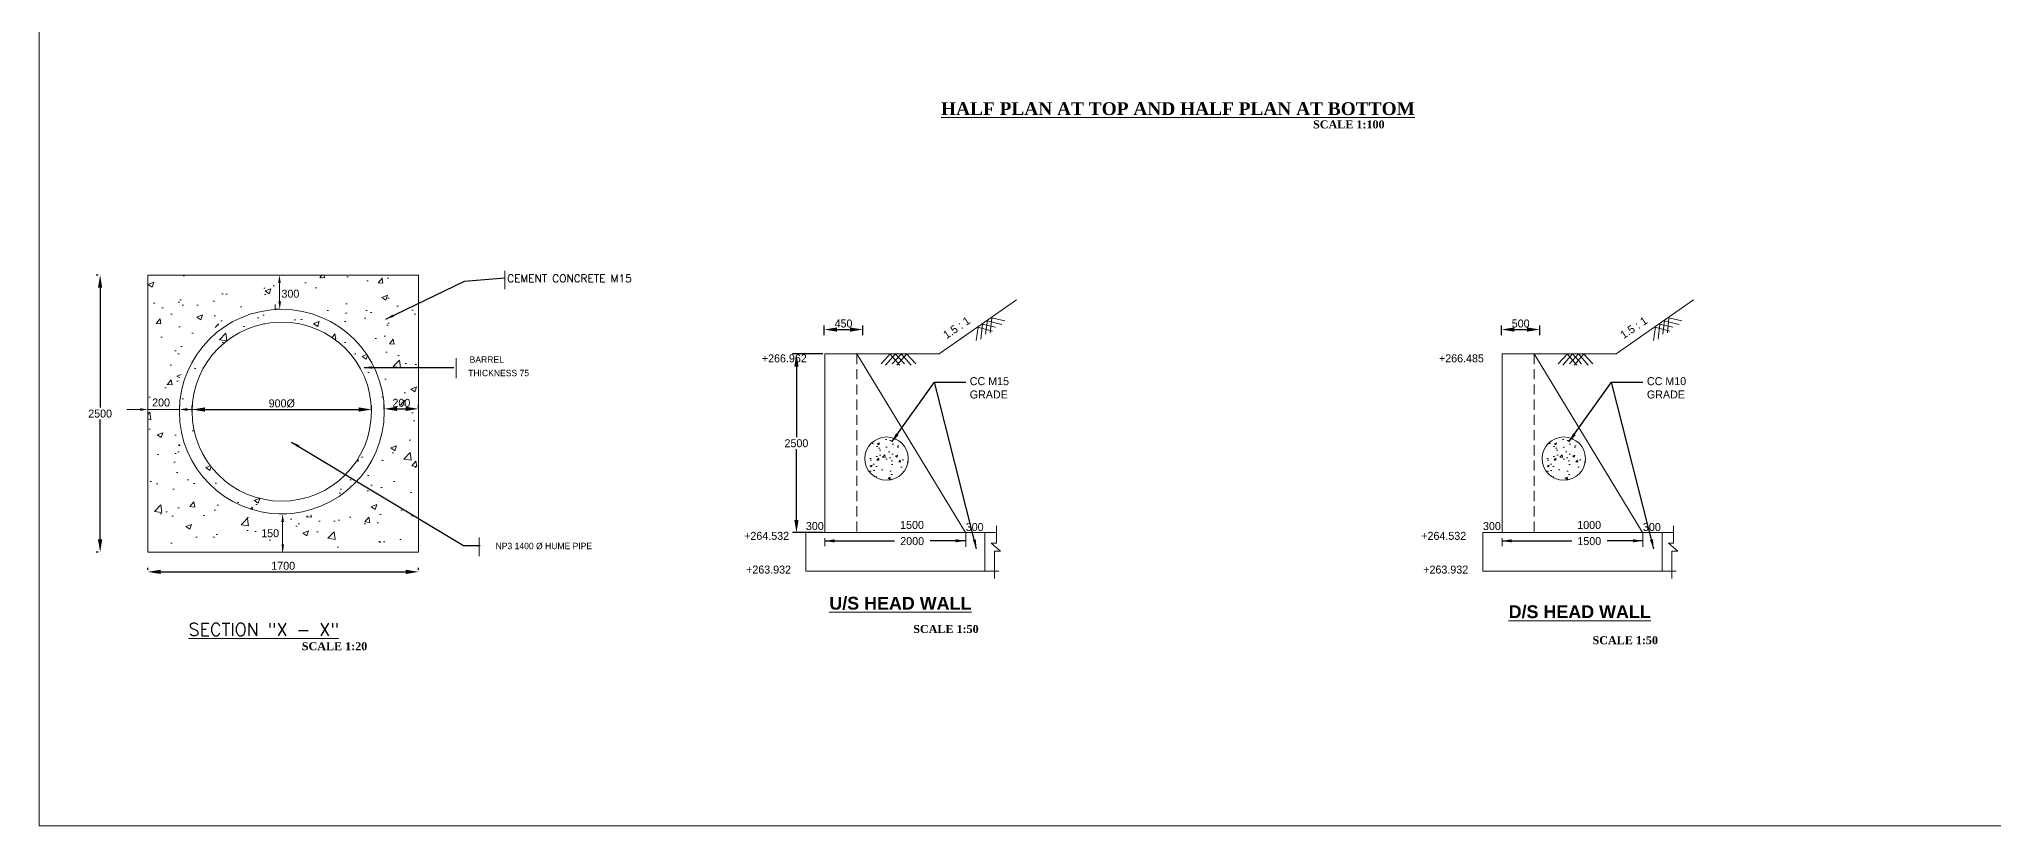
# Model space of a CAD drawing. Header units: millimetres. Extents: x 3428 to 4398, y -353 to 298.
# Drawn here: x 3428 to 4039, y -353 to -107 of the extents above; entities that cross this region are included whole.
import ezdxf

# ---------------------------------------------------------------- set-up
doc = ezdxf.new("R2010")
doc.units = ezdxf.units.MM
doc.linetypes.add('DASHED', pattern=[19.05, 12.7, -6.35])
doc.layers.add('BASIC', color=18, linetype='Continuous')
doc.styles.add('ROMANS', font='romans')
doc.styles.add('ROMANT', font='romant', dxfattribs={"height": 3})
doc.dimstyles.new('ISO-25', dxfattribs={"dimtxt": 2.5, "dimasz": 4, "dimexe": 1.25, "dimexo": 0.625, "dimtad": 1, "dimtih": 1, "dimtoh": 1, "dimtxsty": 'Standard', "dimcen": 2.5, "dimadec": 0, "dimazin": 0, "dimtfac": 1, "dimtmove": 0, "dimatfit": 3, "dimfxl": 1, "dimarcsym": 0})
doc.dimstyles.get("Standard").update_dxf_attribs({"dimtxt": 2.5, "dimasz": 2.5, "dimexe": 0.18, "dimexo": 0.0625, "dimgap": 0.09, "dimtad": 1, "dimtih": 1, "dimtoh": 1, "dimdec": 4, "dimzin": 0, "dimdsep": 46, "dimtxsty": 'Standard', "dimcen": 0.09, "dimadec": 0, "dimazin": 0, "dimtfac": 1, "dimtdec": 4, "dimtofl": 0, "dimtmove": 0, "dimatfit": 3, "dimfxl": 1, "dimtolj": 1, "dimtzin": 0, "dimarcsym": 0})
pattern_1 = [(50, (3820.43, 111.665), (18.21847, -1.5939), [1.905, -20.955]), (355, (3820.43, 111.665), (-3.5243, 19.10566), [1.524, -16.764]), (100.451, (3821.948, 111.532), (14.69425, 17.51167), [1.619, -17.809]), (46.184, (3820.43, 116.745), (27.1079, -4.2042), [2.8575, -31.4325]), (96.6356, (3822.689, 116.395), (23.7404, 24.7426), [2.4285, -26.7135]), (351.184, (3820.43, 116.745), (23.7405, 24.7425), [2.286, -25.146]), (21, (3822.97, 115.475), (15.1615, -10.22655), [1.905, -20.955]), (326, (3822.97, 115.475), (6.1802, 18.4188), [1.524, -16.764]), (71.4514, (3824.233, 114.623), (21.34165, 8.1923), [1.619, -17.809]), (37.5, (3820.4296, 111.665), (0.30886, 8.4555), [0, -16.5608, 0, -17.018, 0, -16.8275]), (7.5, (3820.43, 111.665), (6.68197, 10.01806), [0, -9.7028, 0, -16.1798, 0, -6.4135]), (327.5, (3814.7654, 111.665), (13.55906, -0.57287), [0, -6.35, 0, -19.812, 0, -26.289]), (317.5, (3812.225, 111.665), (14.81292, 2.54265), [0, -8.255, 0, -13.1572, 0, -18.669])]

# ---------------------------------------------------------------- blocks, each defined once
blk = doc.blocks.new('*D10')
at = {"color": 0, "lineweight": -2, "transparency": 16777216}
for p, q in [((3446.74, -180.44), (3446.12, -180.44)), ((3447.37, -184.44), (3447.37, -221.91)), ((3447.37, -263.13), (3447.37, -225.66)), ((3446.74, -267.13), (3446.12, -267.13))]:
    blk.add_line(p, q, dxfattribs=at)
at = {"color": 0, "transparency": 16777216}
for points in [[(3446.7, -184.44), (3448.03, -184.44), (3447.37, -180.44)], [(3446.7, -263.13), (3448.03, -263.13), (3447.37, -267.13)]]:
    blk.add_solid(points, dxfattribs=at)
at = {"layer": 'Defpoints', "color": 0, "transparency": 16777216}
for p in [(3447.37, -180.44), (3447.37, -267.13), (3447.37, -267.13)]:
    blk.add_point(p, dxfattribs=at)
at = {"color": 0, "lineweight": 13, "transparency": 16777216, "insert": (3447.37, -223.79), "char_height": 2.5, "attachment_point": 5}
blk.add_mtext('2500', dxfattribs=at)
blk = doc.blocks.new('*D11')
at = {"color": 0, "lineweight": -2, "transparency": 16777216}
for p, q in [((3536.12, -222.35), (3536.12, -221.05)), ((3540.12, -222.3), (3542.84, -222.3)), ((3546.84, -222.02), (3546.84, -221.05))]:
    blk.add_line(p, q, dxfattribs=at)
at = {"color": 0, "transparency": 16777216}
for points in [[(3540.12, -221.63), (3540.12, -222.97), (3536.12, -222.3)], [(3542.84, -221.63), (3542.84, -222.97), (3546.84, -222.3)]]:
    blk.add_solid(points, dxfattribs=at)
at = {"layer": 'Defpoints', "color": 0, "transparency": 16777216}
for p in [(3536.12, -222.97), (3546.84, -222.3), (3546.84, -222.65)]:
    blk.add_point(p, dxfattribs=at)
at = {"color": 0, "lineweight": 13, "transparency": 16777216, "insert": (3541.48, -220.43), "char_height": 2.5, "attachment_point": 5}
blk.add_mtext('200', dxfattribs=at)
blk = doc.blocks.new('*D12')
at = {"color": 0, "lineweight": -2, "transparency": 16777216}
for p, q in [((3462.29, -272.65), (3462.29, -272.03)), ((3466.29, -273.28), (3542.84, -273.28)), ((3546.84, -272.65), (3546.84, -272.03))]:
    blk.add_line(p, q, dxfattribs=at)
at = {"color": 0, "transparency": 16777216}
for points in [[(3466.29, -272.61), (3466.29, -273.94), (3462.29, -273.28)], [(3542.84, -272.61), (3542.84, -273.94), (3546.84, -273.28)]]:
    blk.add_solid(points, dxfattribs=at)
at = {"layer": 'Defpoints', "color": 0, "transparency": 16777216}
for p in [(3462.29, -273.28), (3546.84, -273.28), (3546.84, -273.28)]:
    blk.add_point(p, dxfattribs=at)
at = {"color": 0, "lineweight": 13, "transparency": 16777216, "insert": (3504.56, -271.4), "char_height": 2.5, "attachment_point": 5}
blk.add_mtext('1700', dxfattribs=at)
blk = doc.blocks.new('*D13')
at = {"color": 0, "lineweight": -2, "transparency": 16777216}
for p, q in [((3476.12, -223.13), (3476.12, -221.26)), ((3480.12, -222.51), (3528.11, -222.51)), ((3532.11, -222.96), (3532.11, -221.26))]:
    blk.add_line(p, q, dxfattribs=at)
at = {"color": 0, "transparency": 16777216}
for points in [[(3480.12, -221.84), (3480.12, -223.18), (3476.12, -222.51)], [(3528.11, -221.84), (3528.11, -223.18), (3532.11, -222.51)]]:
    blk.add_solid(points, dxfattribs=at)
at = {"layer": 'Defpoints', "color": 0, "transparency": 16777216}
for p in [(3476.12, -223.75), (3532.11, -222.51), (3532.11, -223.58)]:
    blk.add_point(p, dxfattribs=at)
at = {"color": 0, "lineweight": 13, "transparency": 16777216, "insert": (3504.12, -220.63), "char_height": 2.5, "attachment_point": 5}
blk.add_mtext('900%%C', dxfattribs=at)
blk = doc.blocks.new('*D14')
at = {"layer": 'BASIC', "color": 0, "lineweight": -2, "transparency": 16777216}
for p, q in [((3673.61, -199.26), (3673.61, -196.24)), ((3677.61, -197.49), (3681.61, -197.49)), ((3685.61, -199.26), (3685.61, -196.24))]:
    blk.add_line(p, q, dxfattribs=at)
at = {"layer": 'BASIC', "color": 0, "transparency": 16777216}
for points in [[(3677.61, -196.83), (3677.61, -198.16), (3673.61, -197.49)], [(3681.61, -196.83), (3681.61, -198.16), (3685.61, -197.49)]]:
    blk.add_solid(points, dxfattribs=at)
at = {"layer": 'Defpoints', "color": 0, "transparency": 16777216}
for p in [(3673.61, -199.88), (3685.61, -197.49), (3685.61, -199.88)]:
    blk.add_point(p, dxfattribs=at)
at = {"layer": 'BASIC', "color": 0, "lineweight": 13, "transparency": 16777216, "insert": (3679.61, -195.62), "char_height": 2.5, "attachment_point": 5}
blk.add_mtext('450', dxfattribs=at)
blk = doc.blocks.new('*D15')
at = {"layer": 'BASIC', "color": 0, "lineweight": -2, "transparency": 16777216}
for p, q in [((3885.15, -199.26), (3885.15, -196.24)), ((3889.15, -197.49), (3893.15, -197.49)), ((3897.15, -199.26), (3897.15, -196.24))]:
    blk.add_line(p, q, dxfattribs=at)
at = {"layer": 'BASIC', "color": 0, "transparency": 16777216}
for points in [[(3889.15, -196.83), (3889.15, -198.16), (3885.15, -197.49)], [(3893.15, -196.83), (3893.15, -198.16), (3897.15, -197.49)]]:
    blk.add_solid(points, dxfattribs=at)
at = {"layer": 'Defpoints', "color": 0, "transparency": 16777216}
for p in [(3885.15, -199.88), (3897.15, -197.49), (3897.15, -199.88)]:
    blk.add_point(p, dxfattribs=at)
at = {"layer": 'BASIC', "color": 0, "lineweight": 13, "transparency": 16777216, "insert": (3891.15, -195.62), "char_height": 2.5, "attachment_point": 5}
blk.add_mtext('500', dxfattribs=at)
blk = doc.blocks.new('*D123')
at = {"color": 0, "lineweight": -2, "transparency": 16777216}
for p, q in [((3673.17, -205.12), (3663.65, -205.12)), ((3664.9, -209.12), (3664.9, -231.19)), ((3664.9, -257.02), (3664.9, -234.94)), ((3673.17, -261.02), (3663.65, -261.02))]:
    blk.add_line(p, q, dxfattribs=at)
at = {"color": 0, "transparency": 16777216}
for points in [[(3664.23, -209.12), (3665.56, -209.12), (3664.9, -205.12)], [(3664.23, -257.02), (3665.56, -257.02), (3664.9, -261.02)]]:
    blk.add_solid(points, dxfattribs=at)
at = {"layer": 'Defpoints', "color": 0, "transparency": 16777216}
for p in [(3673.8, -205.12), (3664.9, -261.02), (3673.8, -261.02)]:
    blk.add_point(p, dxfattribs=at)
at = {"color": 0, "lineweight": 13, "transparency": 16777216, "insert": (3664.9, -233.07), "char_height": 2.5, "attachment_point": 5}
blk.add_mtext('2500', dxfattribs=at)

msp = doc.modelspace()

# ---------------------------------------------------------------- hatches: boundary and pattern name
at = {"lineweight": 13}
h = msp.add_hatch(dxfattribs=at)
h.set_pattern_fill('AR-CONC', color=0, scale=0.1, style=0)
h.set_pattern_definition(pattern_1)
h.paths.add_polyline_path([(3504.11653, -186.44161), (3504.11653, -180.44161), (3462.29225, -180.44161), (3462.29225, -223.16161), (3467.39653, -223.16161, -0.414213562)])
h.paths.add_polyline_path([(3546.83653, -180.44161), (3504.11653, -180.44161), (3504.11653, -186.44161, -0.414213562), (3540.83653, -223.16161), (3546.83653, -223.16161)])
h = msp.add_hatch(dxfattribs=at)
h.set_pattern_fill('AR-CONC', color=0, scale=0.1, style=0)
h.set_pattern_definition(pattern_1)
h.paths.add_polyline_path([(3504.11653, -195.16161), (3504.11653, -191.16161, 0.414213562), (3472.11653, -223.16161), (3476.11653, -223.16161, -0.414213562)], flags=17)
h.paths.add_polyline_path([(3504.11653, -189.64161), (3504.11653, -186.44161, 0.414213562), (3467.39653, -223.16161), (3470.59653, -223.16161, -0.414213562)])
h.paths.add_polyline_path([(3504.11653, -186.44161), (3504.11653, -189.64161, -0.414213562), (3537.63653, -223.16161), (3540.83653, -223.16161, 0.414213562)])
h.paths.add_polyline_path([(3504.11653, -191.16161), (3504.11653, -195.16161, -0.414213562), (3532.11653, -223.16161), (3536.11653, -223.16161, 0.414213562)], flags=17)
h.paths.add_polyline_path([(3536.11653, -223.16161), (3532.11653, -223.16161, -0.414213562), (3504.11653, -251.16161), (3504.11653, -255.16161, 0.414213562)], flags=17)
h.paths.add_polyline_path([(3540.83653, -223.16161), (3537.63653, -223.16161, -0.414213562), (3504.11653, -256.68161), (3504.11653, -259.88161, 0.414213562)])
h.paths.add_polyline_path([(3476.11653, -223.16161), (3472.11653, -223.16161, 0.414213562), (3504.11653, -255.16161), (3504.11653, -251.16161, -0.414213562)], flags=17)
h.paths.add_polyline_path([(3470.59653, -223.16161), (3467.39653, -223.16161, 0.414213562), (3504.11653, -259.88161), (3504.11653, -256.68161, -0.414213562)])
h = msp.add_hatch(dxfattribs=at)
h.set_pattern_fill('AR-CONC', color=0, scale=0.1, style=0)
h.set_pattern_definition(pattern_1)
h.paths.add_polyline_path([(3467.39653, -223.16161), (3462.29225, -223.16161), (3462.29225, -265.88161), (3504.11653, -265.88161), (3504.11653, -259.88161, -0.414213562)])
h.paths.add_polyline_path([(3546.83653, -223.16161), (3540.83653, -223.16161, -0.414213562), (3504.11653, -259.88161), (3504.11653, -265.88161), (3546.83653, -265.88161)])
h = msp.add_hatch(dxfattribs=at)
h.set_pattern_fill('AR-CONC', color=0, scale=0.75, style=0)
h.set_pattern_definition([(50, (3811.21, -41.61), (136.64, -11.954), [14.287, -157.162]), (355, (3811.21, -41.61), (-26.43, 143.29), [11.43, -125.73]), (100.45, (3822.6, -42.61), (110.21, 131.34), [12.143, -133.567]), (46.184, (3811.21, -3.51), (203.31, -31.53), [21.43, -235.74]), (96.636, (3828.16, -6.14), (178.05, 185.57), [18.21, -200.35]), (351.18, (3811.21, -3.51), (178.05, 185.57), [17.145, -188.595]), (21, (3830.26, -13.04), (113.71, -76.7), [14.287, -157.162]), (326, (3830.26, -13.04), (46.35, 138.14), [11.43, -125.73]), (71.45, (3839.74, -19.43), (160.06, 61.44), [12.143, -133.567]), (37.5, (3811.213, -41.615), (2.316, 63.416), [0, -124.206, 0, -127.635, 0, -126.206]), (7.5, (3811.21, -41.615), (50.115, 75.135), [0, -72.771, 0, -121.349, 0, -48.101]), (327.5, (3768.73, -41.615), (101.693, -4.297), [0, -47.625, 0, -148.59, 0, -197.167]), (317.5, (3749.68, -41.615), (111.097, 19.07), [0, -61.912, 0, -98.679, 0, -140.018])])
edge = h.paths.add_edge_path()
edge.add_arc((3693.05427, -237.86555), 6.77403, 0, 360)
h = msp.add_hatch(dxfattribs=at)
h.set_pattern_fill('AR-CONC', color=0, scale=0.0375, style=0)
h.set_pattern_definition([(50, (3808.862, -44.2975), (6.83193, -0.59772), [0.71438, -7.85813]), (355, (3808.862, -44.2975), (-1.3216, 7.16462), [0.5715, -6.2865]), (100.451, (3809.431, -44.3473), (5.51034, 6.56688), [0.60713, -6.67837]), (46.184, (3808.862, -42.3925), (10.16546, -1.5766), [1.07156, -11.7872]), (96.6356, (3809.709, -42.524), (8.90266, 9.27846), [0.9107, -10.01756]), (351.184, (3808.862, -42.393), (8.90267, 9.27844), [0.85725, -9.42975]), (21, (3809.8143, -42.869), (5.68556, -3.83496), [0.71438, -7.85813]), (326, (3809.814, -42.869), (2.31758, 6.90705), [0.5715, -6.2865]), (71.4514, (3810.288, -43.1884), (8.00312, 3.0721), [0.60713, -6.67838]), (37.5, (3808.8618, -44.2975), (0.115823, 3.170814), [0, -6.2103, 0, -6.38175, 0, -6.31031]), (7.5, (3808.862, -44.2975), (2.505737, 3.75677), [0, -3.63855, 0, -6.067425, 0, -2.40506]), (327.5, (3806.7378, -44.2975), (5.084647, -0.214828), [0, -2.38125, 0, -7.4295, 0, -9.858375]), (317.5, (3805.7853, -44.2975), (5.554844, 0.95349), [0, -3.095625, 0, -4.93395, 0, -7.000875])])
edge = h.paths.add_edge_path()
edge.add_arc((3693.05427, -237.86555), 6.77403, 0, 360)
h = msp.add_hatch(dxfattribs=at)
h.set_pattern_fill('AR-CONC', color=0, scale=0.75, style=0)
h.set_pattern_definition([(50, (4022.76, -41.61), (136.64, -11.954), [14.287, -157.162]), (355, (4022.76, -41.61), (-26.43, 143.29), [11.43, -125.73]), (100.45, (4034.14, -42.61), (110.21, 131.34), [12.143, -133.567]), (46.184, (4022.76, -3.51), (203.31, -31.53), [21.43, -235.74]), (96.636, (4039.7, -6.14), (178.05, 185.57), [18.21, -200.35]), (351.18, (4022.76, -3.51), (178.05, 185.57), [17.145, -188.595]), (21, (4041.81, -13.04), (113.71, -76.7), [14.287, -157.162]), (326, (4041.81, -13.04), (46.35, 138.14), [11.43, -125.73]), (71.45, (4051.28, -19.43), (160.06, 61.44), [12.143, -133.567]), (37.5, (4022.757, -41.615), (2.316, 63.416), [0, -124.206, 0, -127.635, 0, -126.206]), (7.5, (4022.76, -41.615), (50.115, 75.135), [0, -72.771, 0, -121.349, 0, -48.101]), (327.5, (3980.276, -41.615), (101.693, -4.297), [0, -47.625, 0, -148.59, 0, -197.167]), (317.5, (3961.23, -41.615), (111.097, 19.07), [0, -61.912, 0, -98.679, 0, -140.018])])
edge = h.paths.add_edge_path()
edge.add_arc((3904.59845, -237.86555), 6.77403, 0, 360)
h = msp.add_hatch(dxfattribs=at)
h.set_pattern_fill('AR-CONC', color=0, scale=0.0375, style=0)
h.set_pattern_definition([(50, (4020.406, -44.2975), (6.83193, -0.59772), [0.71438, -7.85813]), (355, (4020.406, -44.2975), (-1.3216, 7.16462), [0.5715, -6.2865]), (100.451, (4020.9753, -44.3473), (5.51034, 6.56688), [0.60713, -6.67837]), (46.184, (4020.406, -42.3925), (10.16546, -1.5766), [1.07156, -11.7872]), (96.6356, (4021.253, -42.524), (8.90266, 9.27846), [0.9107, -10.01756]), (351.184, (4020.406, -42.393), (8.90267, 9.27844), [0.85725, -9.42975]), (21, (4021.3585, -42.869), (5.68556, -3.83496), [0.71438, -7.85813]), (326, (4021.3585, -42.869), (2.31758, 6.90705), [0.5715, -6.2865]), (71.4514, (4021.832, -43.1884), (8.00312, 3.0721), [0.60713, -6.67838]), (37.5, (4020.406, -44.2975), (0.115823, 3.170814), [0, -6.2103, 0, -6.38175, 0, -6.31031]), (7.5, (4020.406, -44.2975), (2.505737, 3.75677), [0, -3.63855, 0, -6.067425, 0, -2.40506]), (327.5, (4018.282, -44.2975), (5.084647, -0.214828), [0, -2.38125, 0, -7.4295, 0, -9.858375]), (317.5, (4017.3294, -44.2975), (5.554844, 0.95349), [0, -3.095625, 0, -4.93395, 0, -7.000875])])
edge = h.paths.add_edge_path()
edge.add_arc((3904.59845, -237.86555), 6.77403, 0, 360)

# ---------------------------------------------------------------- linework, layer by layer
at = {"color": 0, "lineweight": 13}
for p, q in [((3428.304, -352.74445), (3428.304, 297.62314)), ((3462.29225, -267.13161), (3462.29225, -180.44161)), ((3462.29225, -180.44161), (3504.11653, -180.44161)), ((3503.49153, -180.44161), (3502.13218, -180.44161)), ((3503.38218, -189.93936), (3503.38218, -182.94161)), ((3504.11653, -180.44161), (3546.83653, -180.44161)), ((3546.83653, -223.16161), (3546.83653, -180.44161)), ((3546.83653, -180.44161), (3546.83653, -223.16161)), ((3709.47632, -205.1155), (3733.65389, -188.2246)), ((3921.0205, -205.1155), (3945.19806, -188.2246)), ((3502.05362, -191.38032), (3502.02832, -189.70672)), ((3503.56418, -191.16811), (3502.2215, -191.16811)), ((3724.58869, -194.71548), (3723.9723, -198.89439)), ((3724.51555, -194.76589), (3729.07959, -195.95654)), ((3725.94152, -193.78316), (3725.42942, -198.47208)), ((3725.86838, -193.83357), (3729.99295, -194.74522)), ((3936.13286, -194.71548), (3935.51648, -198.89439)), ((3936.05972, -194.76589), (3940.62377, -195.95654)), ((3937.4857, -193.78316), (3936.9736, -198.47208)), ((3937.41256, -193.83357), (3941.53713, -194.74522)), ((3721.69144, -196.71214), (3721.07505, -200.89105)), ((3721.61829, -196.76254), (3726.18234, -197.9532)), ((3723.04427, -195.77982), (3722.53217, -200.46874)), ((3722.97113, -195.83023), (3727.0957, -196.74188)), ((3933.23561, -196.71214), (3932.61922, -200.89105)), ((3933.16247, -196.76254), (3937.72652, -197.9532)), ((3934.58845, -195.77982), (3934.07634, -200.46874)), ((3934.5153, -195.83023), (3938.63988, -196.74188)), ((3673.79782, -205.1155), (3683.79782, -205.1155)), ((3673.79782, -205.1155), (3673.79782, -261.0155)), ((3673.79782, -205.1155), (3707.06292, -205.1155)), ((3673.79782, -205.1155), (3683.79782, -205.1155)), ((3673.79782, -205.1155), (3673.79782, -261.0155)), ((3683.79782, -205.1155), (3709.47632, -205.1155)), ((3683.79782, -205.1155), (3717.67909, -260.98145)), ((3694.20728, -205.1155), (3691.3284, -208.20666)), ((3695.85026, -205.1155), (3692.76784, -208.68578)), ((3694.11845, -205.1155), (3697.20086, -208.68578)), ((3697.7259, -205.1155), (3694.84703, -208.20666)), ((3695.76143, -205.1155), (3698.6403, -208.20666)), ((3699.36888, -205.1155), (3696.28646, -208.68578)), ((3697.63707, -205.1155), (3700.71949, -208.68578)), ((3699.28005, -205.1155), (3702.15893, -208.20666)), ((3885.342, -205.1155), (3895.342, -205.1155)), ((3885.342, -205.1155), (3885.342, -261.0155)), ((3885.342, -205.1155), (3918.6071, -205.1155)), ((3885.342, -205.1155), (3895.342, -205.1155)), ((3885.342, -205.1155), (3885.342, -261.0155)), ((3895.342, -205.1155), (3921.0205, -205.1155)), ((3895.342, -205.1155), (3929.22327, -260.98145)), ((3905.75145, -205.1155), (3902.87258, -208.20666)), ((3907.39443, -205.1155), (3904.31201, -208.68578)), ((3905.66262, -205.1155), (3908.74504, -208.68578)), ((3909.27008, -205.1155), (3906.3912, -208.20666)), ((3907.3056, -205.1155), (3910.18448, -208.20666)), ((3910.91305, -205.1155), (3907.83064, -208.68578)), ((3909.18125, -205.1155), (3912.26366, -208.68578)), ((3910.82422, -205.1155), (3913.7031, -208.20666)), ((3459.79225, -222.50888), (3455.70154, -222.50888)), ((3462.29225, -222.53661), (3462.29225, -221.25888)), ((3472.12377, -222.48105), (3462.29225, -222.50888)), ((3462.29225, -223.16161), (3462.29225, -265.88161)), ((3472.12319, -222.50888), (3472.12319, -221.23115)), ((3474.62319, -222.48115), (3477.12319, -222.48115)), ((3546.83653, -223.16161), (3546.83653, -267.13161)), ((3503.24354, -255.15993), (3505.64488, -255.15993)), ((3504.39488, -257.65993), (3504.39488, -267.13161)), ((3667.79782, -261.0155), (3667.79782, -265.0155)), ((3667.79782, -261.0155), (3667.79782, -273.0155)), ((3673.79782, -261.0155), (3667.79782, -261.0155)), ((3673.79782, -261.0155), (3726.97073, -261.0155)), ((3673.79782, -261.0155), (3707.06292, -261.0155)), ((3683.79782, -261.0155), (3717.67909, -260.98145)), ((3707.06292, -261.0155), (3727.10972, -261.0155)), ((3717.79782, -265.44997), (3717.79782, -261.0155)), ((3723.79782, -261.0155), (3723.79782, -273.0155)), ((3727.39928, -258.85593), (3727.39928, -264.28509)), ((3879.342, -261.0155), (3879.342, -265.0155)), ((3879.342, -261.0155), (3879.342, -273.0155)), ((3885.342, -261.0155), (3879.342, -261.0155)), ((3885.342, -261.0155), (3938.51491, -261.0155)), ((3885.342, -261.0155), (3918.6071, -261.0155)), ((3895.342, -261.0155), (3929.22327, -260.98145)), ((3918.6071, -261.0155), (3938.6539, -261.0155)), ((3929.342, -265.44997), (3929.342, -261.0155)), ((3935.342, -261.0155), (3935.342, -273.0155)), ((3938.94346, -258.85593), (3938.94346, -264.28509)), ((3546.83653, -267.13161), (3462.29225, -267.13161)), ((3503.29344, -267.13161), (3505.69478, -267.13161)), ((3673.79782, -262.7813), (3673.79782, -265.21375)), ((3725.78101, -264.28509), (3728.67078, -266.8264)), ((3727.39928, -264.28509), (3725.78101, -264.28509)), ((3726.82133, -266.8264), (3726.82133, -275.37445)), ((3728.67078, -266.8264), (3726.82133, -266.8264)), ((3728.67078, -266.8264), (3727.22589, -265.55575)), ((3885.342, -262.7813), (3885.342, -265.21375)), ((3937.32518, -264.28509), (3940.21495, -266.8264)), ((3938.94346, -264.28509), (3937.32518, -264.28509)), ((3938.3655, -266.8264), (3938.3655, -275.37445)), ((3940.21495, -266.8264), (3938.3655, -266.8264)), ((3940.21495, -266.8264), (3938.77007, -265.55575)), ((3667.79782, -273.0155), (3678.29782, -273.0155)), ((3667.79782, -273.0155), (3676.79782, -273.0155)), ((3667.79782, -273.0155), (3710.06292, -273.0155)), ((3667.79782, -273.0155), (3728.17468, -273.0155)), ((3879.342, -273.0155), (3889.842, -273.0155)), ((3879.342, -273.0155), (3888.342, -273.0155)), ((3879.342, -273.0155), (3921.6071, -273.0155)), ((3879.342, -273.0155), (3939.71885, -273.0155)), ((4398.02769, -352.74445), (3428.304, -352.74445))]:
    msp.add_line(p, q, dxfattribs=at)
at = {"color": 0, "linetype": 'ByBlock', "lineweight": 13}
for p, q in [((3573.75325, -179.15761), (3573.75325, -184.8571)), ((3558.62314, -206.44654), (3558.62314, -212.65275)), ((3565.82218, -262.52823), (3565.82218, -268.4068))]:
    msp.add_line(p, q, dxfattribs=at)
at = {"color": 0, "linetype": 'DASHED', "lineweight": 13, "ltscale": 0.25}
for p, q in [((3683.79782, -205.1155), (3683.79782, -261.0155)), ((3895.342, -205.1155), (3895.342, -261.0155))]:
    msp.add_line(p, q, dxfattribs=at)
at = {"color": 0, "lineweight": 13}
for centre, radius in [((3504.11653, -223.16161), 32), ((3504.11653, -223.16161), 28), ((3693.05427, -237.86555), 6.77403), ((3904.59845, -237.86555), 6.77403)]:
    msp.add_circle(centre, radius, dxfattribs=at)
for points in [[(3502.96551, -182.94161), (3503.79885, -182.94161), (3503.38218, -180.44161)], [(3503.05484, -188.66811), (3503.88817, -188.66811), (3503.4715, -191.16811)], [(3459.79225, -222.09221), (3459.79225, -222.92554), (3462.29225, -222.50888)], [(3474.62319, -222.06448), (3474.62319, -222.89781), (3472.12319, -222.48115)], [(3503.97821, -257.65993), (3504.81155, -257.65993), (3504.39488, -255.15993)], [(3504.02812, -264.63161), (3504.86145, -264.63161), (3504.44478, -267.13161)]]:
    msp.add_solid(points, dxfattribs=at)

# ---------------------------------------------------------------- texts
for s, height, style, p in [('CEMENT CONCRETE M15', 2.4, 'ROMANS', (3574.54497, -182.71406)), (' %%USECTION "X - X"', 4, 'ROMANT', (3472.26405, -293.30225))]:
    msp.add_text(s, height=height, dxfattribs=dict(at, style=style)).set_placement(p)
at = {"color": 0, "lineweight": 13, "attachment_point": 1}
for s, insert, char_height, width in [('{\\fTimes New Roman|b1|i0|c0|p18;\\LHALF PLAN AT TOP AND HALF PLAN AT BOTTOM}', (3710.06948, -126.40658), 4, 334.0716), ('{\\fTimes New Roman|b1|i0|c0|p18;SCALE 1:100}', (3826.30687, -132.0876), 2.5, 25.1815), ('+266.962', (3654.08955, -205.25454), 2.5, 19.3321), ('+266.485', (3865.63372, -205.25454), 2.5, 19.3321), ('CC M15 GRADE     \\P ', (3719.05057, -212.38891), 2.5, 19.3321), ('CC M10 GRADE     \\P ', (3930.59474, -212.38891), 2.5, 19.3321), ('+264.532', (3648.55871, -260.76419), 2.5, 16.3321), ('300', (3667.84181, -257.69865), 2.5, 19.3321), ('2000', (3697.3293, -262.40821), 2.5, 19.3321), ('1500', (3697.29083, -257.35103), 2.5, 19.3321), ('300', (3717.79943, -258.00077), 2.5, 21.467399), ('+264.532', (3860.10289, -260.76419), 2.5, 16.3321), ('300', (3879.38599, -257.69865), 2.5, 19.3321), ('1000', (3908.835, -257.35103), 2.5, 19.3321), ('1500', (3908.87348, -262.40821), 2.5, 19.3321), ('300', (3929.34361, -258.00077), 2.5, 21.467399), ('+263.932', (3649.17578, -271.31578), 2.5, 16.3321), ('+263.932', (3860.71995, -271.31578), 2.5, 16.3321), ('{\\fArial|b1|i0|c0|p34;\\LU/S HEAD WALL }', (3675.17712, -281.09003), 4, 80.7179), ('{\\fArial|b1|i0|c0|p34;\\LD/S HEAD WALL }', (3887.40335, -283.74708), 4, 80.7179), ('{\\fTimes New Roman|b1|i0|c0|p18;SCALE 1:50}', (3701.37695, -289.89675), 2.5, 25.1815), ('{\\fTimes New Roman|b1|i0|c0|p18;SCALE 1:20}', (3510.3752, -295.29043), 2.5, 25.1815), ('{\\fTimes New Roman|b1|i0|c0|p18;SCALE 1:50}', (3913.60317, -293.40049), 2.5, 25.1815)]:
    msp.add_mtext(s, dxfattribs=dict(at, insert=insert, char_height=char_height, width=width))
at = {"color": 0, "lineweight": 13, "char_height": 2.5, "attachment_point": 5}
for s, insert in [('300', (3506.80484, -186.2885)), ('200', (3466.40139, -220.32498)), ('150', (3500.48645, -261.21321))]:
    msp.add_mtext(s, dxfattribs=dict(at, insert=insert))
at = {"color": 0, "lineweight": 13, "char_height": 2.5, "width": 35.5533, "attachment_point": 1, "rotation": 34}
for insert in [(3710.38485, -198.46914), (3921.92902, -198.46914)]:
    msp.add_mtext('1.5 : 1', dxfattribs=dict(at, insert=insert))
at = {"color": 0, "linetype": 'ByBlock', "lineweight": 13, "char_height": 2, "attachment_point": 5}
for s, insert in [('BARREL', (3568.16074, -206.88984)), (' THICKNESS 75', (3571.48781, -211.1012)), ('NP3 1400 %%C HUME PIPE', (3586.00038, -265.22409))]:
    msp.add_mtext(s, dxfattribs=dict(at, insert=insert))

# ---------------------------------------------------------------- dimensions: what is measured, and where the dimension line sits
at = {"color": 0, "lineweight": 13}
for base, p1, p2, picture, middle in [((3447.36502, -267.13161), (3447.36502, -180.44161), (3447.36502, -267.13161), '*D10', (3447.36502, -223.78661)), ((3664.89767, -261.0155), (3673.79782, -205.1155), (3673.79782, -261.0155), '*D123', (3664.89767, -233.0655))]:
    dim = msp.add_linear_dim(base=base, p1=p1, p2=p2, angle=90, text='2500', dimstyle='ISO-25', dxfattribs=at)
    dim.commit()
    dim.dimension.update_dxf_attribs({"geometry": picture, "text_midpoint": middle})
for base, p1, p2, text, picture, middle in [((3532.11339, -222.50888), (3476.1228, -223.75396), (3532.11339, -223.58142), '900%%C', '*D13', (3504.11809, -220.63388)), ((3546.83653, -222.30054), (3536.11597, -222.97147), (3546.83653, -222.64915), '200', '*D11', (3541.47625, -220.42554)), ((3546.83653, -273.275), (3462.29225, -273.275), (3546.83653, -273.275), '1700', '*D12', (3504.56439, -271.4))]:
    dim = msp.add_linear_dim(base=base, p1=p1, p2=p2, text=text, dimstyle='ISO-25', dxfattribs=at)
    dim.commit()
    dim.dimension.update_dxf_attribs({"geometry": picture, "text_midpoint": middle})
at = {"layer": 'BASIC', "color": 0, "lineweight": 13}
for base, p1, p2, text, picture, middle in [((3685.60703, -197.49271), (3673.60703, -199.88177), (3685.60703, -199.88177), '450', '*D14', (3679.60703, -195.61771)), ((3897.15121, -197.49271), (3885.15121, -199.88177), (3897.15121, -199.88177), '500', '*D15', (3891.15121, -195.61771))]:
    dim = msp.add_linear_dim(base=base, p1=p1, p2=p2, text=text, dimstyle='ISO-25', dxfattribs=at)
    dim.commit()
    dim.dimension.update_dxf_attribs({"geometry": picture, "text_midpoint": middle})

# ---------------------------------------------------------------- leaders
at = {"color": 0, "linetype": 'ByBlock', "lineweight": 13}
for points in [[(3536.66007, -194.24717), (3561.18099, -182.39823), (3573.75325, -181.34061)], [(3529.87617, -209.37072), (3557.89037, -209.37072)], [(3507.20502, -232.71118), (3560.85263, -265.01537), (3566.10529, -265.01537)]]:
    msp.add_leader(points, dimstyle='Standard', override={"dimgap": 0.09, "dimtad": 0}, dxfattribs=at)
at = {"color": 0, "lineweight": 13}
for points in [[(3694.69913, -232.64985), (3708.00234, -213.91976), (3717.80173, -213.91976)], [(3721.18611, -266.11548), (3708.00234, -213.91976)], [(3906.24331, -232.64985), (3919.54651, -213.91976), (3929.34591, -213.91976)], [(3932.73028, -266.11548), (3919.54651, -213.91976)], [(3673.79782, -263.59212), (3695.57867, -263.59212)], [(3717.67133, -263.55807), (3706.66754, -263.59212)], [(3885.342, -263.59212), (3907.12284, -263.59212)], [(3929.21551, -263.55807), (3918.21172, -263.59212)]]:
    msp.add_leader(points, dimstyle='ISO-25', override={"dimasz": 3, "dimjust": 2}, dxfattribs=at)

doc.saveas('drawing.dxf')
